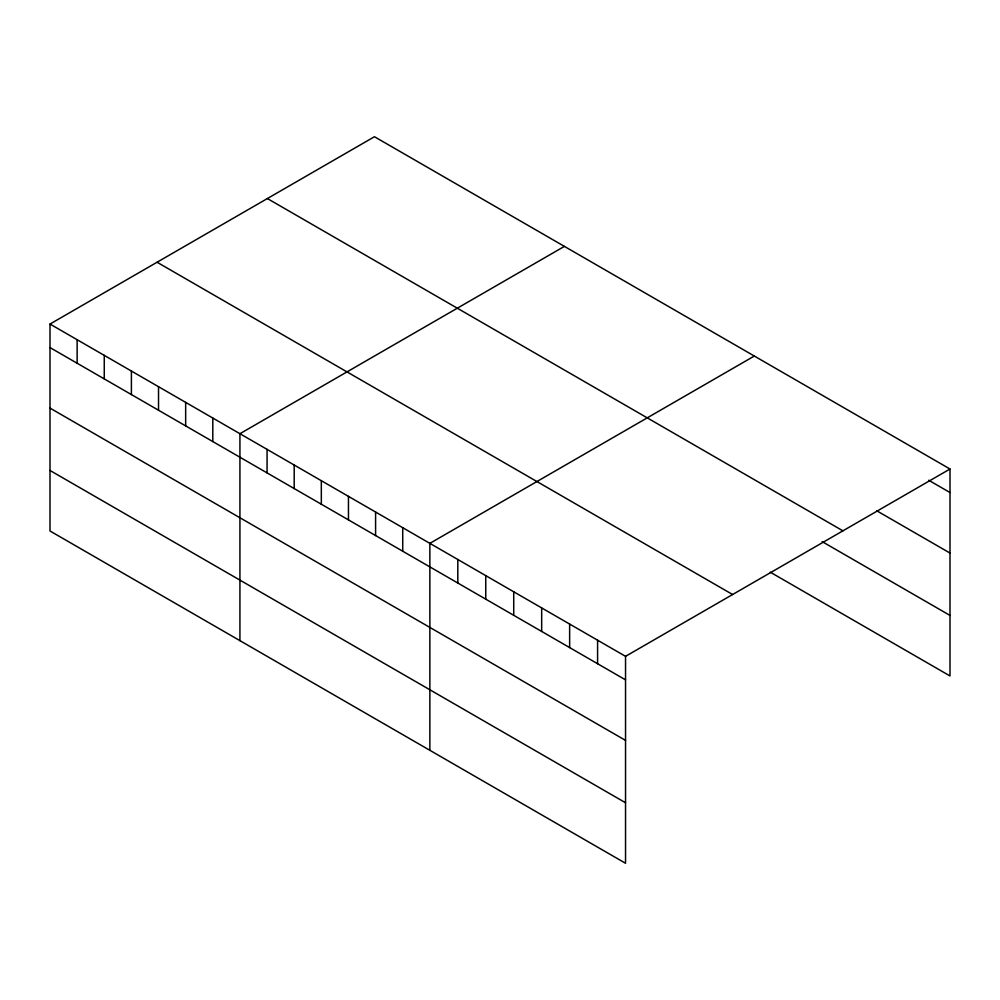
<?xml version="1.0" encoding="UTF-8"?>
<svg xmlns="http://www.w3.org/2000/svg" width="1000" height="1000" viewBox="0 0 1000 1000"><rect width="100%" height="100%" fill="white"/><g stroke="black" fill="none" stroke-linecap="round" stroke-linejoin="round"><path stroke-width="1.5" d="M50 324.05L625.538 656.338L625.538 863.275L50 530.988L50 324.05L374.462 136.725L950 469.012L950 675.95L770.288 572.188M564.388 246.388L239.925 433.713L239.925 640.638M754.312 356.037L429.862 543.362L429.862 750.288M625.538 656.338L950 469.012M928.7 480.25L950 492.537M876.787 510.8L950 553.062M267.387 198.55L842.925 530.837M822.2 541.638L950 615.425M157.075 262.238L732.613 594.525M50 347.575L625.538 679.862M50 408.1L625.538 740.387M50 470.462L625.538 802.75M597.587 640.2L597.587 663.725M569.637 624.062L569.637 647.588M541.675 607.925L541.675 631.45M513.725 591.788L513.725 615.312M485.763 575.638L485.763 599.175M457.812 559.5L457.812 583.025M402.725 527.7L402.725 551.225M375.588 512.038L375.588 535.562M348.462 496.375L348.462 519.9M321.325 480.7L321.325 504.225M294.2 465.037L294.2 488.562M267.062 449.375L267.062 472.9M212.8 418.05L212.8 441.575M185.662 402.375L185.662 425.9M158.525 386.712L158.525 410.238M131.4 371.05L131.4 394.575M104.262 355.387L104.262 378.913M77.138 339.725L77.138 363.25"/></g></svg>
